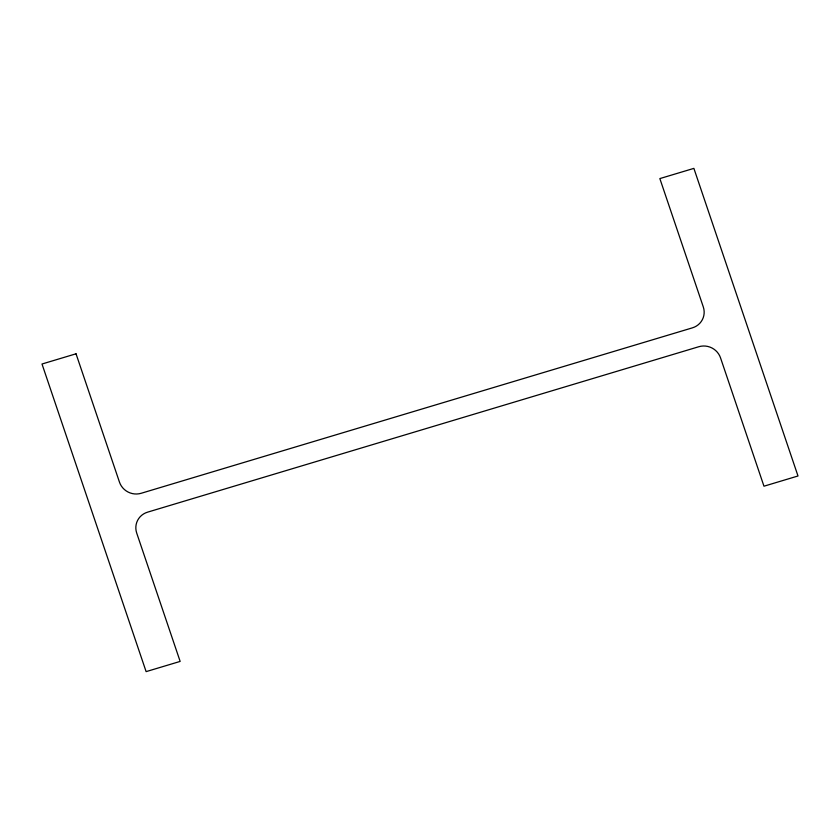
<?xml version="1.0" encoding="UTF-8"?>
<svg xmlns="http://www.w3.org/2000/svg" width="840" height="840" viewBox="0 0 840 840"><rect width="100%" height="100%" fill="white"/><g stroke="black" fill="none" stroke-linecap="round" stroke-linejoin="round"><path stroke-width="1.26" d="M76.031 353.798L42 364.014L146.118 671.622L180.149 661.416L136.71 533.085A17.262 16.663 23.4 0 1 147.578 512.159L698.817 346.721A17.262 16.663 23.4 0 1 720.531 357.861L763.97 486.203L798 475.986L693.882 168.378L659.851 178.584L703.29 306.915A17.262 16.663 23.4 0 1 692.423 327.842L141.183 493.28A17.262 16.663 23.4 0 1 119.469 482.139L76.031 353.798"/></g></svg>
